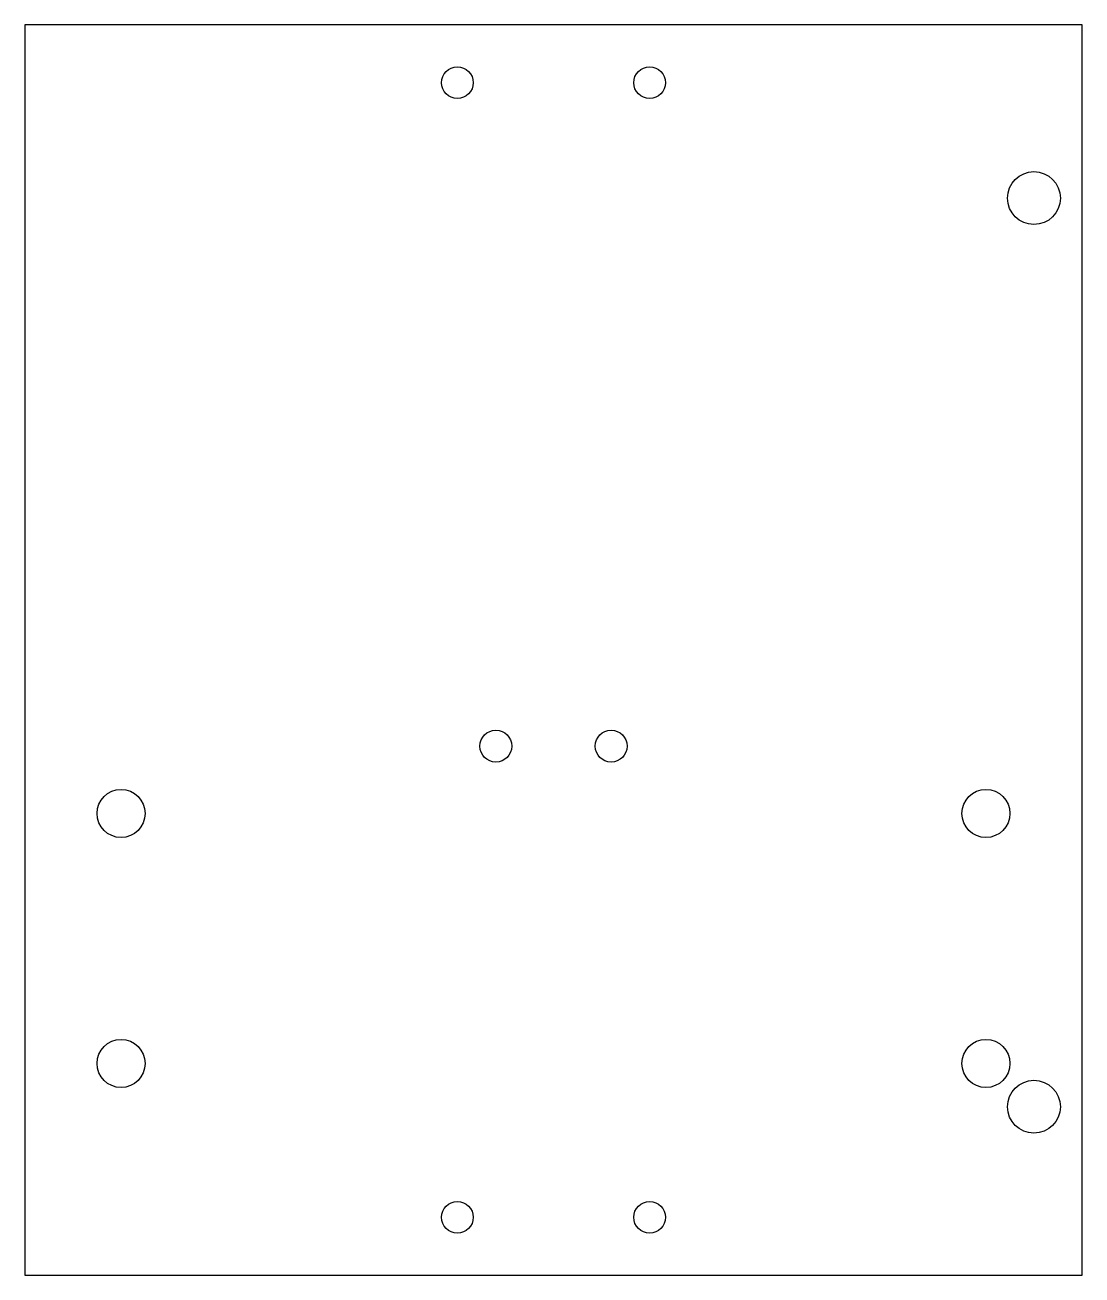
# Model space of a CAD drawing. Header units: millimetres. Extents: x 0 to 110, y 0 to 130.
import ezdxf

# ---------------------------------------------------------------- set-up
doc = ezdxf.new("R2010")
doc.units = ezdxf.units.MM
doc.layers.add('CUT_HOLES', color=7, linetype='Continuous')
doc.layers.add('CUT_OUTER', color=7, linetype='Continuous')

msp = doc.modelspace()

# ---------------------------------------------------------------- linework, layer by layer
at = {"layer": 'CUT_HOLES'}
for centre, radius in [((45, 124), 1.65), ((65, 124), 1.65), ((105, 112), 2.75), ((49, 55), 1.65), ((61, 55), 1.65), ((10, 48), 2.5), ((100, 48), 2.5), ((10, 22), 2.5), ((100, 22), 2.5), ((105, 17.5), 2.75), ((45, 6), 1.65), ((65, 6), 1.65)]:
    msp.add_circle(centre, radius, dxfattribs=at)
at = {"layer": 'CUT_OUTER'}
msp.add_lwpolyline([(0, 0), (110, 0), (110, 130), (0, 130)], close=True, dxfattribs=at)

doc.saveas('drawing.dxf')
